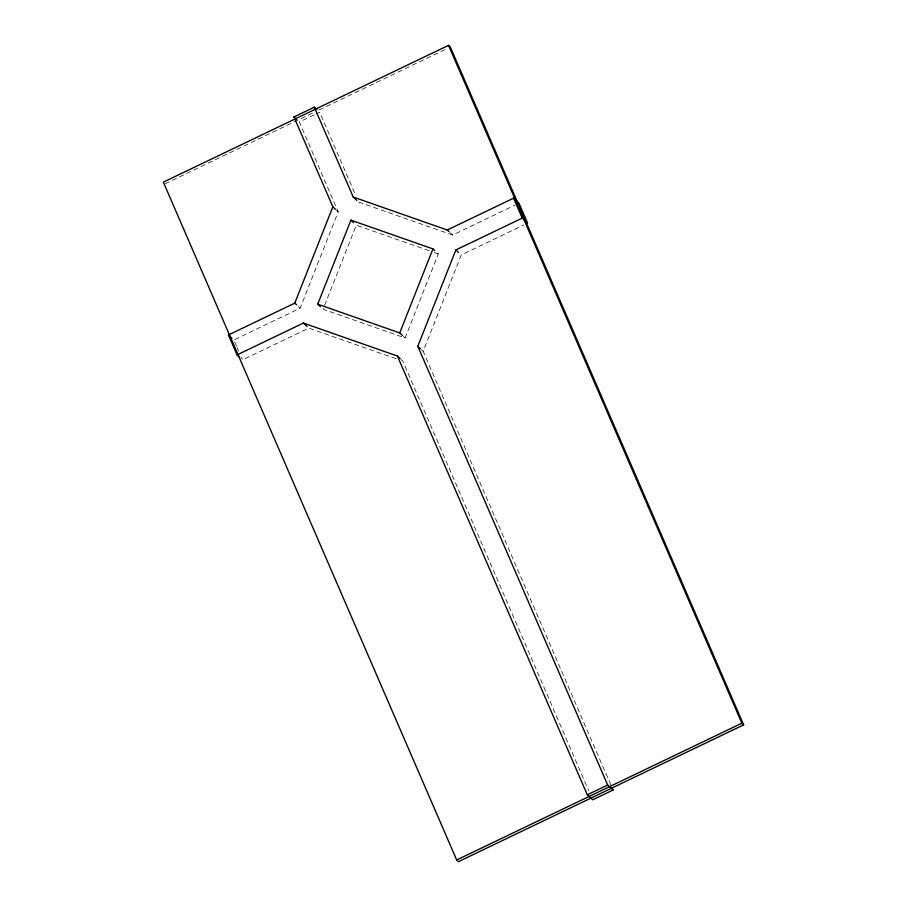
<?xml version="1.0" encoding="UTF-8"?>
<svg xmlns="http://www.w3.org/2000/svg" width="907" height="907" viewBox="0 0 907 907"><rect width="100%" height="100%" fill="white"/><g stroke="black" fill="none" stroke-linecap="round" stroke-linejoin="round"><path stroke-width="0.68" stroke-dasharray="4.54 3.4" d="M236.489 346.225L233.791 340L300.149 308.165L338.22 211.841L299.333 121.98L314.616 114.656M429.056 250.695L356.292 225.185L323.085 309.208L405.1 337.96L438.308 253.937L435.632 251.42M610.785 784.861L423.172 351.304L461.255 254.969L523.77 224.981M165.142 183.804L314.094 112.366M319.185 109.917L447.775 48.241M315.885 114.044L319.706 112.207L355.261 194.37M358.594 202.068L452.627 235.038L515.153 205.05M434.34 252.543L438.308 253.937M396.178 358.753L308.777 328.107L242.418 359.932L241.341 357.437M449.94 232.521L452.627 235.038M336.429 210.163L338.22 211.841M421.381 349.626L423.172 351.304M403.309 336.282L405.1 337.96M401.007 359.399L402.799 361.077L588.734 790.734M298.358 306.498L300.149 308.165M237.022 347.472L238.643 351.213"/><path stroke-width="1.36" d="M239.731 357.415L237.044 354.898L228.417 334.966L294.775 303.142L332.846 206.807L293.97 116.946L314.332 107.173L317.019 109.69M320.398 306.691L317.711 304.174L350.918 220.152L432.945 248.903L434.736 250.581M402.413 335.443L399.726 332.926L432.945 248.903M237.044 354.898L303.403 323.073L397.425 356.043L587.294 794.793L592.668 799.827L613.03 790.054L607.667 785.02L417.798 346.27L455.881 249.947L522.228 218.111L527.602 223.145L518.974 203.213L513.6 198.18L447.253 230.004L353.22 197.034L314.332 107.173M448.534 45.35L163.351 182.137L456.675 859.972L458.466 861.65L743.649 724.863L450.325 47.028L448.534 45.35L741.858 723.196L743.649 724.863M587.294 794.793L607.667 785.02M456.675 859.972L741.858 723.196M317.711 304.174L399.726 332.926M447.253 230.004L449.044 231.682M455.881 249.947L458.568 252.452M293.97 116.946L296.646 119.463M353.22 197.034L356.802 200.39M350.918 220.152L353.605 222.669M332.846 206.807L335.533 209.324M417.798 346.27L420.485 348.787M397.425 356.043L400.112 358.56M294.775 303.142L296.566 304.82M303.403 323.073L306.985 326.429M228.417 334.966L231.999 338.322M513.6 198.18L522.228 218.111M611.908 787.457L613.03 790.054"/></g></svg>
